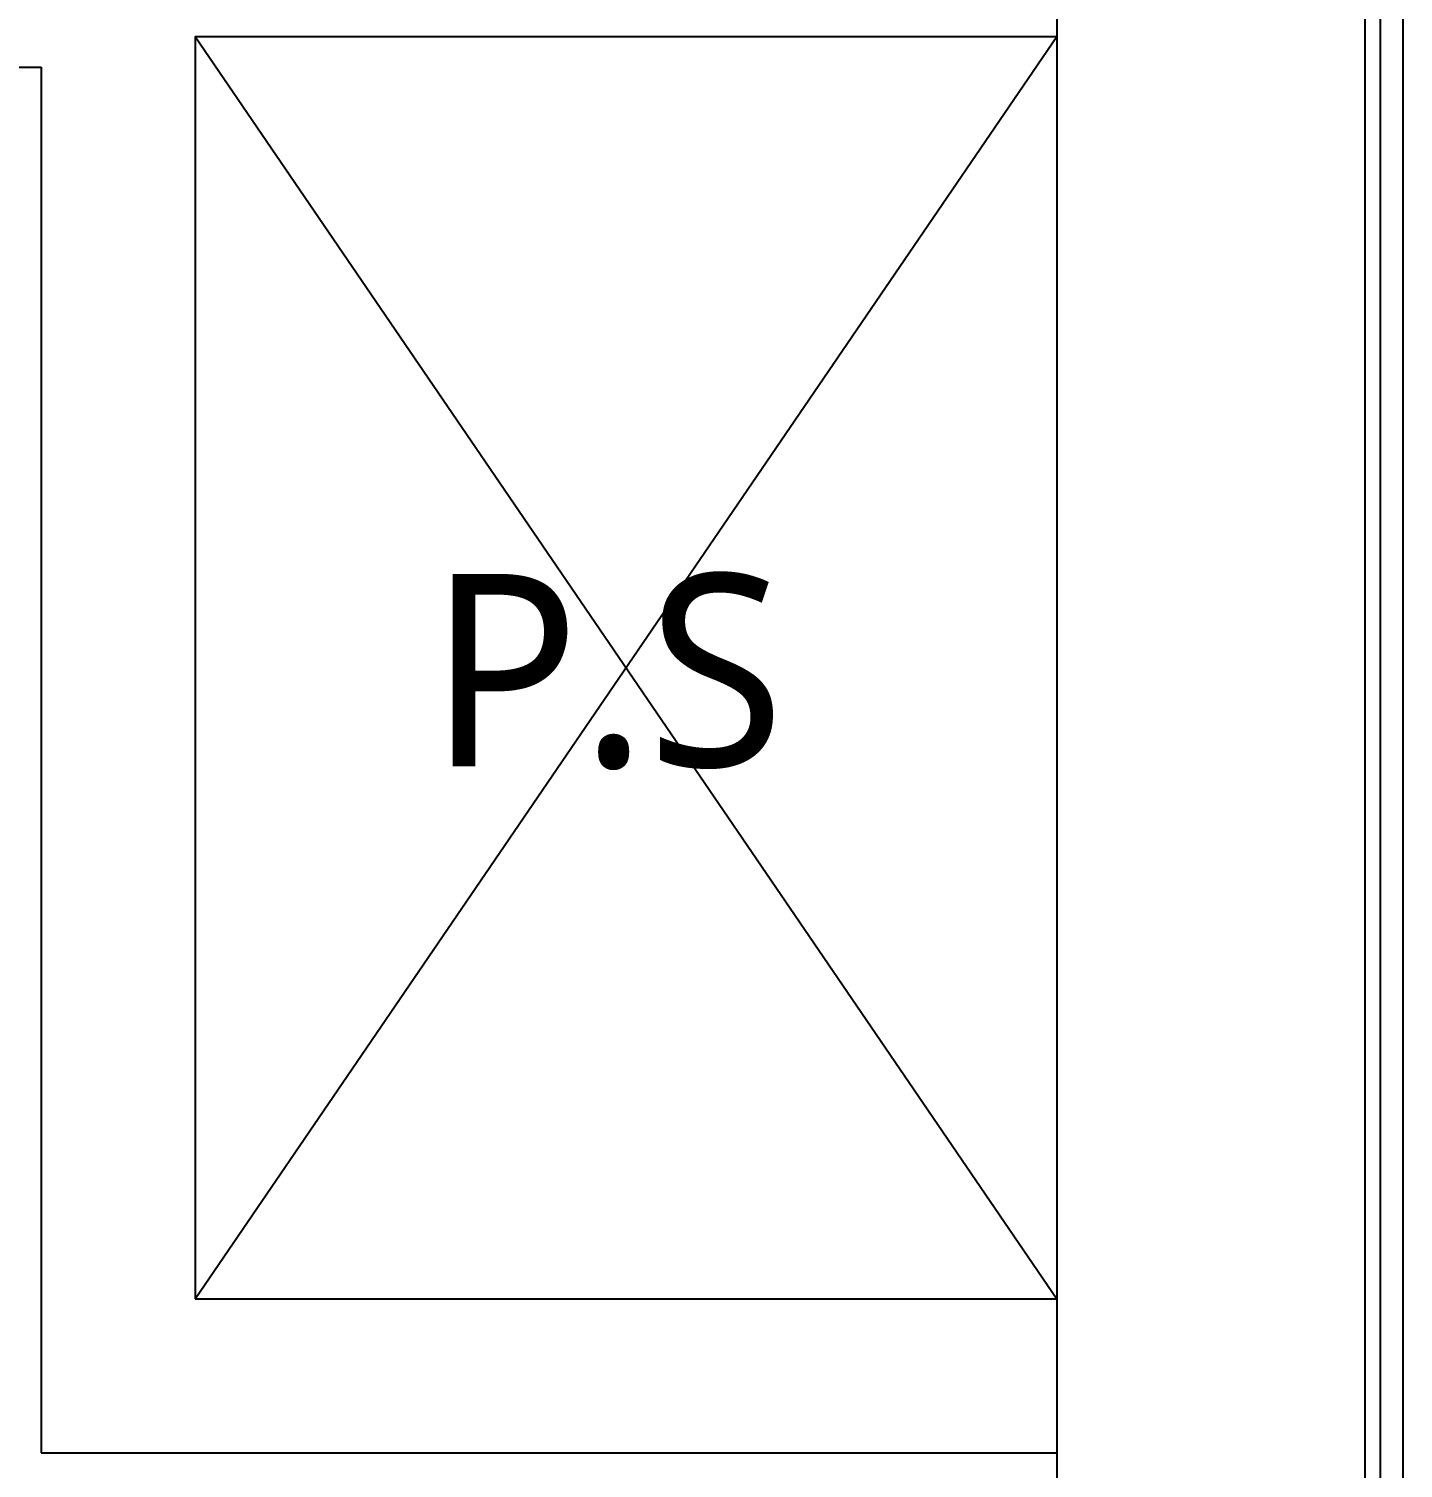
# Model space of a CAD drawing. Header units: millimetres. Extents: x -33000 to 294000, y 0 to 42408.
# Drawn here: x 94917 to 95810, y 17234 to 18169 of the extents above; entities that cross this region are included whole.
import ezdxf
from ezdxf.enums import TextEntityAlignment as Align

# ---------------------------------------------------------------- set-up
doc = ezdxf.new("R2010")
doc.units = ezdxf.units.MM
doc.header["$LTSCALE"] = 50
doc.layers.add('arch', color=8, linetype='Continuous')
doc.layers.add('실명', color=9, linetype='Continuous')
doc.styles.add('FORTELINE', font='malgun.ttf')

msp = doc.modelspace()

# ---------------------------------------------------------------- linework, layer by layer
at = {"layer": 'arch'}
for p, q in [((95795, 19958.96), (95795, 15703.96)), ((95810, 15703.96), (95810, 19958.96)), ((95585, 18263.96), (95585, 15713.96)), ((95785, 18263.96), (95785, 15713.96)), ((95025, 17343.96), (95585, 18163.96)), ((95025, 18163.96), (95585, 17343.96)), ((95025, 18163.96), (95585, 18163.96)), ((95025, 18163.96), (95025, 17343.96)), ((93815, 18143.96), (94925, 18143.96)), ((94925, 18143.96), (94925, 17243.96)), ((95025, 17343.96), (95585, 17343.96)), ((94925, 17243.96), (95585, 17243.96))]:
    msp.add_line(p, q, dxfattribs=at)

# ---------------------------------------------------------------- texts
at = {"layer": '실명', "linetype": 'ByBlock', "style": 'FORTELINE'}
msp.add_text('P.S', height=125, dxfattribs=at).set_placement((95292.43, 17752.34), align=Align.MIDDLE_CENTER)

doc.saveas('drawing.dxf')
